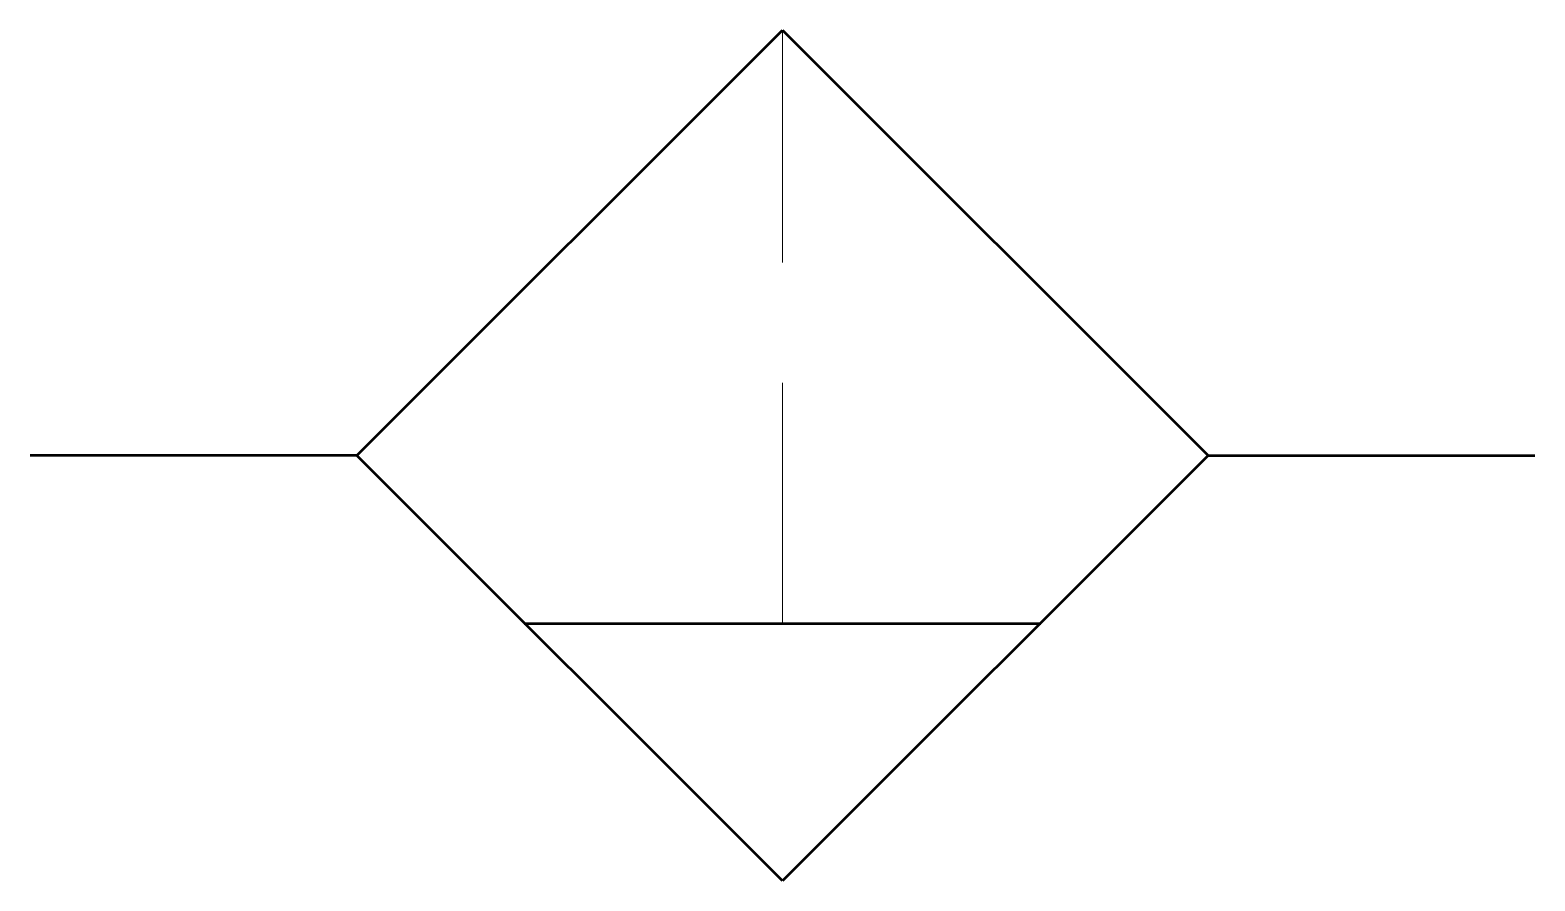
# Model space of a CAD drawing. Header units: millimetres. Extents: x 130.8 to 155.8, y -128 to -113.8.
import ezdxf

# ---------------------------------------------------------------- set-up
doc = ezdxf.new("R2010")
doc.units = ezdxf.units.MM
doc.linetypes.add('HIDDEN', pattern=[6, 4, -2])
doc.linetypes.add('K5LT_BASIC', pattern=[0])

msp = doc.modelspace()

# ---------------------------------------------------------------- linework, layer by layer
at = {"color": 1, "linetype": 'K5LT_BASIC', "lineweight": 50}
for p, q in [((136.239, -120.905), (143.309, -113.835)), ((143.309, -113.835), (150.379, -120.905)), ((136.239, -120.905), (130.809, -120.905)), ((143.309, -127.975), (136.239, -120.905)), ((150.379, -120.905), (143.309, -127.975)), ((150.379, -120.905), (155.809, -120.905)), ((139.019, -123.695), (147.599, -123.695))]:
    msp.add_line(p, q, dxfattribs=at)
at = {"color": 7, "linetype": 'HIDDEN', "lineweight": 20}
msp.add_line((143.309, -123.695), (143.309, -113.835), dxfattribs=at)

doc.saveas('drawing.dxf')
